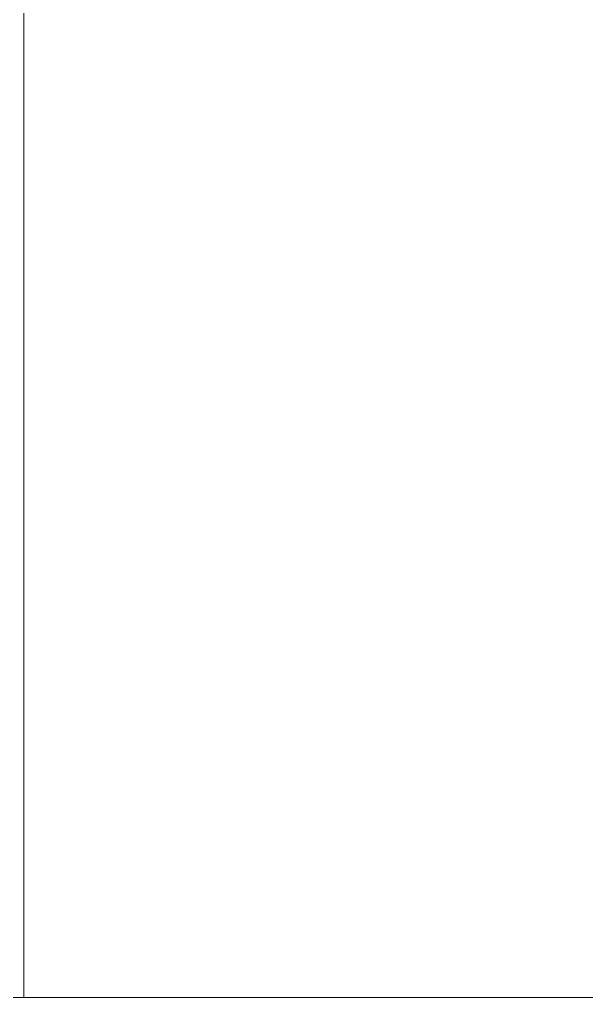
# Model space of a CAD drawing. Header units: millimetres. Extents: x -38752 to -34801, y 260924 to 263752.
# Drawn here: x -34899.1 to -34850.1, y 263081.6 to 263166.1 of the extents above; entities that cross this region are included whole.
import ezdxf

# ---------------------------------------------------------------- set-up
doc = ezdxf.new("R2010")
doc.units = ezdxf.units.MM
doc.layers.get('0').update_dxf_attribs({"lineweight": 9})
doc.layers.add('0.09', color=1, linetype='Continuous', lineweight=9)

msp = doc.modelspace()

# ---------------------------------------------------------------- linework, layer by layer
at = {"extrusion": (2.49184e-13, 1, -4.44089e-16)}
for p, q in [((-34898.785, 263320.472, 101.928), (-34898.785, 263081.554, 101.928)), ((-34898.785, 263081.554, 101.928), (-34903.027, 263081.554, 97.685)), ((-34900.856, 263081.554, 106.928), (-34800.999, 263081.554, 106.928)), ((-34898.785, 263081.554, 101.928), (-34805.999, 263081.554, 101.928))]:
    msp.add_line(p, q, dxfattribs=at)

# ---------------------------------------------------------------- meshes
at = {"layer": '0.09'}
mesh = msp.add_polyface(dxfattribs=at)
corners = [(-34993.641, 263108.554, 7.071), (-34971.686, 263081.554, 29.026), (-34993.641, 263081.554, 7.071), (-34971.686, 263088.554, 29.026), (-34903.027, 263088.554, 97.685), (-34903.027, 263081.554, 97.685), (-34898.785, 263320.472, 101.928), (-34898.785, 263081.554, 101.928), (-34995.712, 263108.554, 5), (-34995.712, 263321.872, 5), (-34975.712, 263321.872, 25), (-34900.994, 263331.534, 99.718), (-34975.712, 263331.534, 25)]
mesh.append_faces([[corners[k] for k in face] for face in [(0, 1, 2), (5, 6, 7), (11, 10, 12)]], dxfattribs={"vtx0": -1})
mesh.append_faces([[corners[k] for k in face] for face in [(1, 0, 3), (3, 0, 4)]], dxfattribs={"vtx0": -1, "vtx1": -1})
mesh.append_faces([[corners[k] for k in face] for face in [(6, 4, 0)]], dxfattribs={"vtx0": -1, "vtx1": -1, "vtx2": -1})
mesh.append_faces([[corners[k] for k in face] for face in [(6, 5, 4), (6, 0, 8), (6, 8, 9), (6, 9, 10), (10, 11, 6)]], dxfattribs={"vtx0": -1, "vtx2": -1})
mesh = msp.add_polyface(dxfattribs=at)
corners = [(-34891.374, 263301.92, 101.928), (-34805.999, 263312.153, 12.465), (-34805.999, 263088.193, 101.928), (-34898.785, 263320.472, 101.928), (-34825.999, 263320.833, 28.998), (-34900.994, 263331.534, 99.718), (-34825.999, 263331.534, 24.723)]
mesh.append_faces([[corners[k] for k in face] for face in [(0, 1, 2), (4, 5, 6)]], dxfattribs={"vtx0": -1})
mesh.append_faces([[corners[k] for k in face] for face in [(1, 3, 4)]], dxfattribs={"vtx0": -1, "vtx1": -1})
mesh.append_faces([[corners[k] for k in face] for face in [(1, 0, 3), (4, 3, 5)]], dxfattribs={"vtx0": -1, "vtx2": -1})
mesh = msp.add_polyface(dxfattribs=at)
corners = [(-34800.999, 263331.534, 7.071), (-34900.856, 263331.534, 106.928), (-34800.999, 263081.554, 106.928)]
mesh.append_faces([[corners[k] for k in face] for face in [(0, 1, 2)]])
mesh = msp.add_polyface(dxfattribs=at)
corners = [(-34900.856, 263331.534, 106.928), (-34900.856, 263081.554, 106.928), (-34800.999, 263081.554, 106.928)]
mesh.append_faces([[corners[k] for k in face] for face in [(0, 1, 2)]])
mesh = msp.add_polyface(dxfattribs=at)
corners = [(-34898.785, 263320.472, 101.928), (-34805.999, 263081.554, 101.928), (-34898.785, 263081.554, 101.928), (-34891.374, 263301.92, 101.928), (-34805.999, 263088.193, 101.928)]
mesh.append_faces([[corners[k] for k in face] for face in [(0, 1, 2), (1, 3, 4)]], dxfattribs={"vtx0": -1})
mesh.append_faces([[corners[k] for k in face] for face in [(1, 0, 3)]], dxfattribs={"vtx0": -1, "vtx2": -1})
mesh = msp.add_polyface(dxfattribs=at)
corners = [(-34993.641, 263081.554, 7.071), (-34900.856, 263081.554, 106.928), (-35000.712, 263081.554, 7.071), (-34971.686, 263081.554, 29.026), (-34903.027, 263081.554, 97.685), (-34898.785, 263081.554, 101.928), (-34800.999, 263081.554, 106.928), (-34805.999, 263081.554, 101.928), (-34800.999, 263081.554, 101.928)]
mesh.append_faces([[corners[k] for k in face] for face in [(0, 1, 2), (6, 7, 8)]], dxfattribs={"vtx0": -1})
mesh.append_faces([[corners[k] for k in face] for face in [(1, 5, 6)]], dxfattribs={"vtx0": -1, "vtx1": -1})
mesh.append_faces([[corners[k] for k in face] for face in [(1, 0, 3), (1, 3, 4), (1, 4, 5), (6, 5, 7)]], dxfattribs={"vtx0": -1, "vtx2": -1})

doc.saveas('drawing.dxf')
